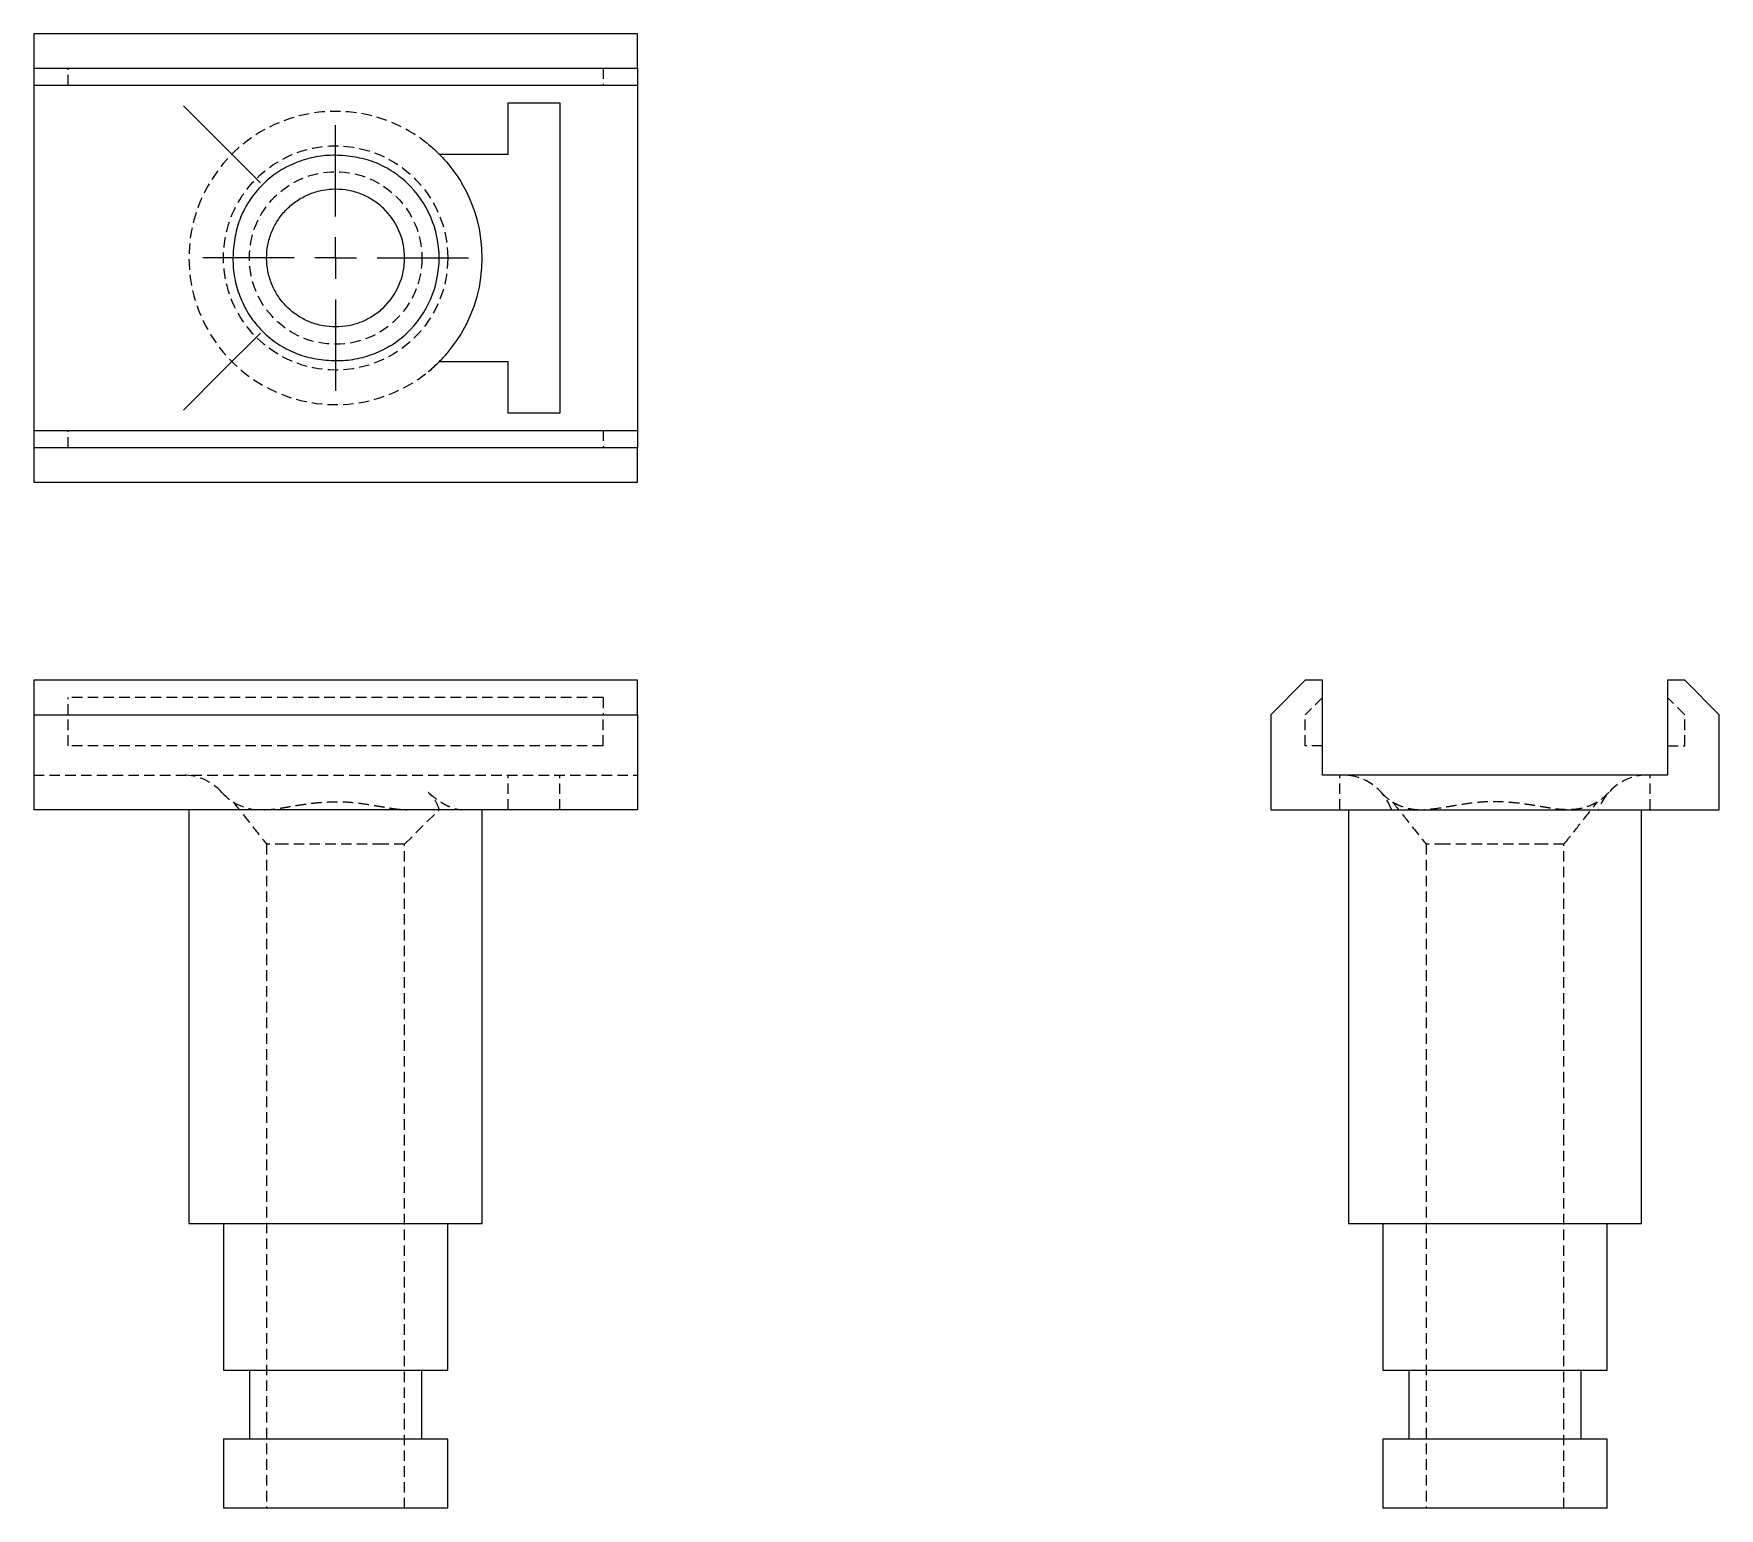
# Model space of a CAD drawing. Header units: millimetres. Extents: x 47 to 250, y 7 to 185.
import ezdxf

# ---------------------------------------------------------------- set-up
doc = ezdxf.new("R2010")
doc.units = ezdxf.units.MM
doc.linetypes.add('HIDDEN', pattern=[1.905, 1.27, -0.635])
doc.layers.add('10', color=7, linetype='Continuous')

# ---------------------------------------------------------------- blocks, each defined once
blk = doc.blocks.new('SW_CENTERMARKSYMBOL_0')
at = {"layer": '10', "color": 0}
for p, q in [((0, 5), (0, 16.04)), ((0, 0), (0, 2.5)), ((-5, 0), (-16.04, 0)), ((0, 0), (-2.5, 0)), ((0, 0), (0, -2.5)), ((0, 0), (2.5, 0)), ((5, 0), (16.04, 0)), ((0, -5), (0, -16.04))]:
    blk.add_line(p, q, dxfattribs=at)

msp = doc.modelspace()

# ---------------------------------------------------------------- linework, layer by layer
at = {"color": 7, "linetype": 'Continuous', "lineweight": 25}
for p, q in [((119.46, 185.08), (46.54, 185.08)), ((46.54, 185.08), (46.54, 180.92)), ((119.46, 180.92), (119.46, 185.08)), ((46.54, 180.92), (119.46, 180.92)), ((46.54, 180.92), (46.54, 178.83)), ((119.46, 180.92), (119.46, 178.83)), ((119.46, 178.83), (46.54, 178.83)), ((46.54, 178.83), (46.54, 137.17)), ((119.46, 178.83), (119.46, 137.17)), ((64.61, 176.39), (69.27, 171.73)), ((103.83, 176.75), (110.08, 176.75)), ((103.83, 176.39), (103.83, 176.75)), ((103.83, 170.5), (103.83, 176.39)), ((110.08, 176.75), (110.08, 139.25)), ((69.27, 171.73), (73.92, 167.08)), ((103.83, 170.5), (95.54, 170.5)), ((69.27, 144.27), (73.92, 148.92)), ((95.54, 145.5), (103.83, 145.5)), ((103.83, 139.61), (103.83, 145.5)), ((64.61, 139.61), (69.27, 144.27)), ((103.83, 139.25), (103.83, 139.61)), ((110.08, 139.25), (103.83, 139.25)), ((46.54, 137.17), (119.46, 137.17)), ((46.54, 137.17), (46.54, 135.08)), ((119.46, 137.17), (119.46, 135.08)), ((119.46, 135.08), (46.54, 135.08)), ((46.54, 135.08), (46.54, 130.92)), ((119.46, 130.92), (119.46, 135.08)), ((46.54, 130.92), (119.46, 130.92)), ((119.46, 107), (46.54, 107)), ((46.54, 107), (46.54, 102.83)), ((119.46, 102.83), (119.46, 107)), ((195.92, 102.83), (200.08, 107)), ((202.17, 107), (200.08, 107)), ((202.17, 95.54), (202.17, 107)), ((243.83, 107), (243.83, 95.54)), ((245.92, 107), (243.83, 107)), ((245.92, 107), (250.08, 102.83)), ((46.54, 102.83), (119.46, 102.83)), ((46.54, 102.83), (46.54, 91.37)), ((119.46, 102.83), (119.46, 91.37)), ((195.92, 102.83), (195.92, 91.37)), ((250.08, 91.37), (250.08, 102.83)), ((243.83, 95.54), (202.17, 95.54)), ((119.46, 91.37), (46.54, 91.37)), ((65.29, 91.37), (65.29, 41.38)), ((100.71, 41.38), (100.71, 91.37)), ((195.92, 91.37), (250.08, 91.37)), ((205.29, 91.37), (205.29, 41.38)), ((240.71, 41.38), (240.71, 91.37)), ((65.29, 41.38), (100.71, 41.38)), ((69.46, 41.38), (69.46, 23.67)), ((96.54, 23.67), (96.54, 41.38)), ((205.29, 41.38), (240.71, 41.38)), ((209.46, 41.38), (209.46, 23.67)), ((236.54, 23.67), (236.54, 41.38)), ((69.46, 23.67), (96.54, 23.67)), ((72.58, 23.67), (72.58, 15.33)), ((93.42, 15.33), (93.42, 23.67)), ((209.46, 23.67), (223, 23.67)), ((212.58, 23.67), (212.58, 15.33)), ((223, 23.67), (236.54, 23.67)), ((233.42, 15.33), (233.42, 23.67)), ((69.46, 15.33), (69.46, 7)), ((96.54, 15.33), (69.46, 15.33)), ((96.54, 7), (96.54, 15.33)), ((209.46, 15.33), (209.46, 7)), ((223, 15.33), (209.46, 15.33)), ((236.54, 15.33), (223, 15.33)), ((236.54, 7), (236.54, 15.33)), ((96.54, 7), (69.46, 7)), ((223, 7), (209.46, 7)), ((236.54, 7), (223, 7))]:
    msp.add_line(p, q, dxfattribs=at)
at = {"color": 7, "linetype": 'HIDDEN', "lineweight": 18}
for p, q in [((50.71, 178.83), (50.71, 180.92)), ((115.29, 180.92), (115.29, 178.83)), ((50.71, 135.08), (50.71, 137.17)), ((115.29, 137.17), (115.29, 135.08)), ((50.71, 102.83), (50.71, 104.92)), ((115.29, 104.92), (50.71, 104.92)), ((115.29, 104.92), (115.29, 102.83)), ((202.17, 104.92), (200.08, 102.83)), ((245.92, 102.83), (243.83, 104.92)), ((50.71, 99.08), (50.71, 102.83)), ((115.29, 99.08), (115.29, 102.83)), ((200.08, 99.08), (200.08, 102.83)), ((245.92, 99.08), (245.92, 102.83)), ((115.29, 99.08), (50.71, 99.08)), ((202.17, 99.08), (200.08, 99.08)), ((243.83, 99.08), (245.92, 99.08)), ((46.54, 95.54), (119.46, 95.54)), ((103.83, 91.37), (103.83, 95.54)), ((110.08, 91.37), (110.08, 95.54)), ((204.25, 91.37), (204.25, 95.54)), ((241.75, 91.37), (241.75, 95.54)), ((91.33, 87.21), (95.5, 91.37)), ((74.67, 87.21), (74.67, 7)), ((77.27, 87.21), (76.95, 87.21)), ((91.33, 87.21), (88.73, 87.21)), ((91.33, 7), (91.33, 87.21)), ((214.67, 87.21), (214.67, 7)), ((229.05, 87.21), (216.95, 87.21)), ((231.33, 7), (231.33, 87.21))]:
    msp.add_line(p, q, dxfattribs=at)
for radius in [13.54, 10.42]:
    msp.add_circle((83, 158), radius, dxfattribs=at)
for centre, radius, start, end in [((83, 158), 17.71, 44.9009, 315.0991), ((64.61, 89.29), 6.25, 41.8103, 90), ((204.61, 89.29), 6.25, 19.4712, 90), ((241.39, 89.29), 6.25, 90, 160.5288), ((73.92, 97.62), 6.25, 221.8103, 270)]:
    msp.add_arc(centre, radius, start, end, dxfattribs=at)
at = {"color": 7, "linetype": 'Continuous', "lineweight": 25}
for radius, start, end in [(12.5, 133.4439, 136.5561), (12.5, 313.4439, 46.5561), (17.71, 329.1692, 30.8308), (8.33, 133.4439, 136.5561), (8.33, 313.4439, 46.5561), (8.33, 223.4439, 226.5561), (12.5, 223.4439, 226.5561)]:
    msp.add_arc((83, 158), radius, start, end, dxfattribs=at)
for points, knots in [([(94.18, 171.73), (94.53, 171.45), (94.89, 171.14), (95.42, 170.62), (95.6, 170.45), (95.95, 170.08), (96.12, 169.89), (96.64, 169.31), (96.97, 168.89), (97.45, 168.24), (97.61, 168.01), (97.92, 167.55), (98.06, 167.31), (98.21, 167.08)], [0, 0, 0, 0, 0.25, 0.25, 0.375, 0.375, 0.5, 0.5, 0.75, 0.75, 0.875, 0.875, 1, 1, 1, 1]), ([(91.6, 167.08), (91.01, 167.63), (90.39, 168.11), (89.39, 168.74), (89.05, 168.93), (88.35, 169.28), (87.99, 169.44), (87.26, 169.71), (86.89, 169.83), (86.13, 170.03), (85.74, 170.11), (84.96, 170.24), (84.56, 170.29), (83.78, 170.37), (83.38, 170.39), (82.59, 170.4), (82.19, 170.39), (81.4, 170.33), (81.01, 170.27), (79.85, 170.06), (79.1, 169.84), (78.01, 169.42), (77.65, 169.26), (76.94, 168.91), (76.6, 168.72), (75.61, 168.1), (74.99, 167.63), (74.4, 167.08)], [0, 0, 0, 0, 0.125, 0.125, 0.1875, 0.1875, 0.25, 0.25, 0.3125, 0.3125, 0.375, 0.375, 0.4375, 0.4375, 0.5, 0.5, 0.5625, 0.5625, 0.625, 0.625, 0.75, 0.75, 0.8125, 0.8125, 0.875, 0.875, 1, 1, 1, 1]), ([(73.92, 166.6), (73.37, 166.01), (72.89, 165.39), (72.26, 164.39), (72.07, 164.05), (71.72, 163.35), (71.56, 162.99), (71.29, 162.26), (71.17, 161.89), (70.97, 161.13), (70.89, 160.74), (70.76, 159.96), (70.71, 159.56), (70.63, 158.78), (70.61, 158.38), (70.6, 157.59), (70.61, 157.19), (70.67, 156.4), (70.73, 156.01), (70.94, 154.85), (71.16, 154.1), (71.58, 153.01), (71.74, 152.65), (72.09, 151.94), (72.28, 151.6), (72.9, 150.61), (73.37, 149.99), (73.92, 149.4)], [0, 0, 0, 0, 0.125, 0.125, 0.1875, 0.1875, 0.25, 0.25, 0.3125, 0.3125, 0.375, 0.375, 0.4375, 0.4375, 0.5, 0.5, 0.5625, 0.5625, 0.625, 0.625, 0.75, 0.75, 0.8125, 0.8125, 0.875, 0.875, 1, 1, 1, 1]), ([(77.27, 164.05), (77.66, 164.42), (78.07, 164.74), (78.73, 165.16), (78.96, 165.29), (79.43, 165.53), (79.67, 165.64), (80.41, 165.94), (80.91, 166.08), (81.94, 166.28), (82.47, 166.33), (83.52, 166.33), (84.04, 166.28), (84.82, 166.14), (85.08, 166.07), (85.59, 165.93), (85.84, 165.84), (86.57, 165.55), (87.03, 165.31), (87.93, 164.74), (88.34, 164.42), (88.73, 164.05)], [0, 0, 0, 0, 0.125, 0.125, 0.1875, 0.1875, 0.25, 0.25, 0.375, 0.375, 0.5, 0.5, 0.625, 0.625, 0.6875, 0.6875, 0.75, 0.75, 0.875, 0.875, 1, 1, 1, 1]), ([(76.95, 152.27), (76.58, 152.66), (76.26, 153.07), (75.84, 153.73), (75.71, 153.96), (75.47, 154.43), (75.36, 154.67), (75.06, 155.41), (74.92, 155.91), (74.72, 156.94), (74.67, 157.47), (74.67, 158.52), (74.72, 159.04), (74.86, 159.82), (74.93, 160.08), (75.07, 160.59), (75.16, 160.84), (75.45, 161.57), (75.69, 162.03), (76.26, 162.93), (76.58, 163.34), (76.95, 163.73)], [0, 0, 0, 0, 0.125, 0.125, 0.1875, 0.1875, 0.25, 0.25, 0.375, 0.375, 0.5, 0.5, 0.625, 0.625, 0.6875, 0.6875, 0.75, 0.75, 0.875, 0.875, 1, 1, 1, 1]), ([(88.73, 151.95), (88.34, 151.58), (87.93, 151.26), (87.27, 150.84), (87.04, 150.71), (86.57, 150.47), (86.33, 150.36), (85.59, 150.06), (85.09, 149.92), (84.06, 149.72), (83.53, 149.67), (82.48, 149.67), (81.96, 149.72), (81.18, 149.86), (80.92, 149.93), (80.41, 150.07), (80.16, 150.16), (79.43, 150.45), (78.97, 150.69), (78.07, 151.26), (77.66, 151.58), (77.27, 151.95)], [0, 0, 0, 0, 0.125, 0.125, 0.1875, 0.1875, 0.25, 0.25, 0.375, 0.375, 0.5, 0.5, 0.625, 0.625, 0.6875, 0.6875, 0.75, 0.75, 0.875, 0.875, 1, 1, 1, 1]), ([(74.4, 148.92), (74.99, 148.37), (75.61, 147.89), (76.61, 147.26), (76.95, 147.07), (77.65, 146.72), (78.01, 146.56), (78.74, 146.29), (79.11, 146.17), (79.87, 145.97), (80.26, 145.89), (81.04, 145.76), (81.44, 145.71), (82.22, 145.63), (82.62, 145.61), (83.41, 145.6), (83.81, 145.61), (84.6, 145.67), (84.99, 145.73), (86.15, 145.94), (86.9, 146.16), (87.99, 146.58), (88.35, 146.74), (89.06, 147.09), (89.4, 147.28), (90.39, 147.9), (91.01, 148.37), (91.6, 148.92)], [0, 0, 0, 0, 0.125, 0.125, 0.1875, 0.1875, 0.25, 0.25, 0.3125, 0.3125, 0.375, 0.375, 0.4375, 0.4375, 0.5, 0.5, 0.5625, 0.5625, 0.625, 0.625, 0.75, 0.75, 0.8125, 0.8125, 0.875, 0.875, 1, 1, 1, 1]), ([(94.18, 144.27), (94.53, 144.55), (94.89, 144.86), (95.42, 145.38), (95.6, 145.55), (95.95, 145.92), (96.12, 146.11), (96.64, 146.69), (96.97, 147.11), (97.45, 147.76), (97.61, 147.99), (97.92, 148.45), (98.06, 148.69), (98.21, 148.92)], [0, 0, 0, 0, 0.25, 0.25, 0.375, 0.375, 0.5, 0.5, 0.75, 0.75, 0.875, 0.875, 1, 1, 1, 1])]:
    msp.add_open_spline(points, degree=3, knots=knots, dxfattribs=at)
at = {"color": 7, "linetype": 'HIDDEN', "lineweight": 18}
for points, knots in [([(70.63, 92.3), (71.23, 91.54), (72.58, 89.83), (73.94, 88.13), (74.69, 87.18)], [0, 0, 0, 0, 0.443903, 1, 1, 1, 1]), ([(74.4, 91.37), (74.99, 91.37), (75.61, 91.45), (76.61, 91.6), (76.95, 91.65), (77.65, 91.78), (78.01, 91.84), (78.74, 91.96), (79.11, 92.01), (79.87, 92.12), (80.26, 92.16), (81.04, 92.24), (81.44, 92.27), (82.22, 92.31), (82.62, 92.33), (83.41, 92.33), (83.81, 92.33), (84.6, 92.29), (84.99, 92.25), (86.15, 92.13), (86.9, 92.01), (87.99, 91.83), (88.35, 91.77), (89.06, 91.65), (89.4, 91.59), (90.39, 91.45), (91.01, 91.37), (91.6, 91.37)], [0, 0, 0, 0, 0.125, 0.125, 0.1875, 0.1875, 0.25, 0.25, 0.3125, 0.3125, 0.375, 0.375, 0.4375, 0.4375, 0.5, 0.5, 0.5625, 0.5625, 0.625, 0.625, 0.75, 0.75, 0.8125, 0.8125, 0.875, 0.875, 1, 1, 1, 1]), ([(95.54, 91.37), (95.39, 91.8), (95.2, 92.18), (94.86, 92.7), (94.74, 92.87), (94.47, 93.18), (94.33, 93.32), (94.18, 93.46)], [0, 0, 0, 0, 0.5, 0.5, 0.75, 0.75, 1, 1, 1, 1]), ([(94.18, 93.46), (94.53, 93.14), (94.89, 92.85), (95.42, 92.48), (95.6, 92.36), (95.95, 92.14), (96.12, 92.04), (96.64, 91.77), (96.97, 91.63), (97.45, 91.48), (97.61, 91.44), (97.92, 91.39), (98.06, 91.37), (98.21, 91.37)], [0, 0, 0, 0, 0.25, 0.25, 0.375, 0.375, 0.5, 0.5, 0.75, 0.75, 0.875, 0.875, 1, 1, 1, 1]), ([(209.27, 93.46), (209.55, 93.14), (209.86, 92.85), (210.38, 92.48), (210.55, 92.36), (210.92, 92.14), (211.11, 92.04), (211.69, 91.77), (212.11, 91.63), (212.76, 91.48), (212.99, 91.44), (213.45, 91.39), (213.69, 91.37), (213.92, 91.37)], [0, 0, 0, 0, 0.25, 0.25, 0.375, 0.375, 0.5, 0.5, 0.75, 0.75, 0.875, 0.875, 1, 1, 1, 1]), ([(210.63, 92.3), (211.23, 91.54), (212.58, 89.83), (213.94, 88.13), (214.69, 87.18)], [0, 0, 0, 0, 0.443903, 1, 1, 1, 1]), ([(231.6, 91.37), (231.01, 91.37), (230.39, 91.45), (229.39, 91.6), (229.05, 91.65), (228.35, 91.78), (227.99, 91.84), (227.26, 91.96), (226.89, 92.01), (226.13, 92.12), (225.74, 92.16), (224.96, 92.24), (224.56, 92.27), (223.78, 92.31), (223.38, 92.33), (222.59, 92.33), (222.19, 92.33), (221.4, 92.29), (221.01, 92.25), (219.85, 92.13), (219.1, 92.01), (218.01, 91.83), (217.65, 91.77), (216.94, 91.65), (216.6, 91.59), (215.61, 91.45), (214.99, 91.37), (214.4, 91.37)], [0, 0, 0, 0, 0.125, 0.125, 0.1875, 0.1875, 0.25, 0.25, 0.3125, 0.3125, 0.375, 0.375, 0.4375, 0.4375, 0.5, 0.5, 0.5625, 0.5625, 0.625, 0.625, 0.75, 0.75, 0.8125, 0.8125, 0.875, 0.875, 1, 1, 1, 1]), ([(231.31, 87.18), (231.93, 87.96), (233.29, 89.67), (234.64, 91.38), (235.37, 92.3)], [0, 0, 0, 0, 0.459563, 1, 1, 1, 1]), ([(236.73, 93.46), (236.45, 93.14), (236.14, 92.85), (235.62, 92.48), (235.45, 92.36), (235.08, 92.14), (234.89, 92.04), (234.31, 91.77), (233.89, 91.63), (233.24, 91.48), (233.01, 91.44), (232.55, 91.39), (232.31, 91.37), (232.08, 91.37)], [0, 0, 0, 0, 0.25, 0.25, 0.375, 0.375, 0.5, 0.5, 0.75, 0.75, 0.875, 0.875, 1, 1, 1, 1]), ([(76.95, 87.21), (76.65, 87.21), (76.04, 87.21), (75.36, 87.21), (74.9, 87.21), (74.67, 87.21), (74.69, 87.21), (74.7, 87.21)], [0, 0, 0, 0, 0.219058, 0.444468, 0.663525, 0.888936, 1, 1, 1, 1]), ([(88.73, 87.21), (88.34, 87.21), (87.93, 87.21), (87.27, 87.21), (87.04, 87.21), (86.57, 87.21), (86.33, 87.21), (85.59, 87.21), (85.09, 87.21), (84.06, 87.21), (83.53, 87.21), (82.48, 87.21), (81.96, 87.21), (81.18, 87.21), (80.92, 87.21), (80.41, 87.21), (80.16, 87.21), (79.43, 87.21), (78.97, 87.21), (78.07, 87.21), (77.66, 87.21), (77.27, 87.21)], [0, 0, 0, 0, 0.125, 0.125, 0.1875, 0.1875, 0.25, 0.25, 0.375, 0.375, 0.5, 0.5, 0.625, 0.625, 0.6875, 0.6875, 0.75, 0.75, 0.875, 0.875, 1, 1, 1, 1]), ([(216.95, 87.21), (216.65, 87.21), (216.04, 87.21), (215.36, 87.21), (214.9, 87.21), (214.67, 87.21), (214.69, 87.21), (214.7, 87.21)], [0, 0, 0, 0, 0.219058, 0.444468, 0.663525, 0.888936, 1, 1, 1, 1]), ([(231.3, 87.21), (231.31, 87.21), (231.33, 87.21), (231.1, 87.21), (230.64, 87.21), (229.97, 87.21), (229.35, 87.21), (229.05, 87.21)], [0, 0, 0, 0, 0.108214, 0.334099, 0.55362, 0.779507, 1, 1, 1, 1])]:
    msp.add_open_spline(points, degree=3, knots=knots, dxfattribs=at)

# ---------------------------------------------------------------- block references
at = {"layer": '10'}
msp.add_blockref('SW_CENTERMARKSYMBOL_0', (83, 158), dxfattribs=at)

doc.saveas('drawing.dxf')
